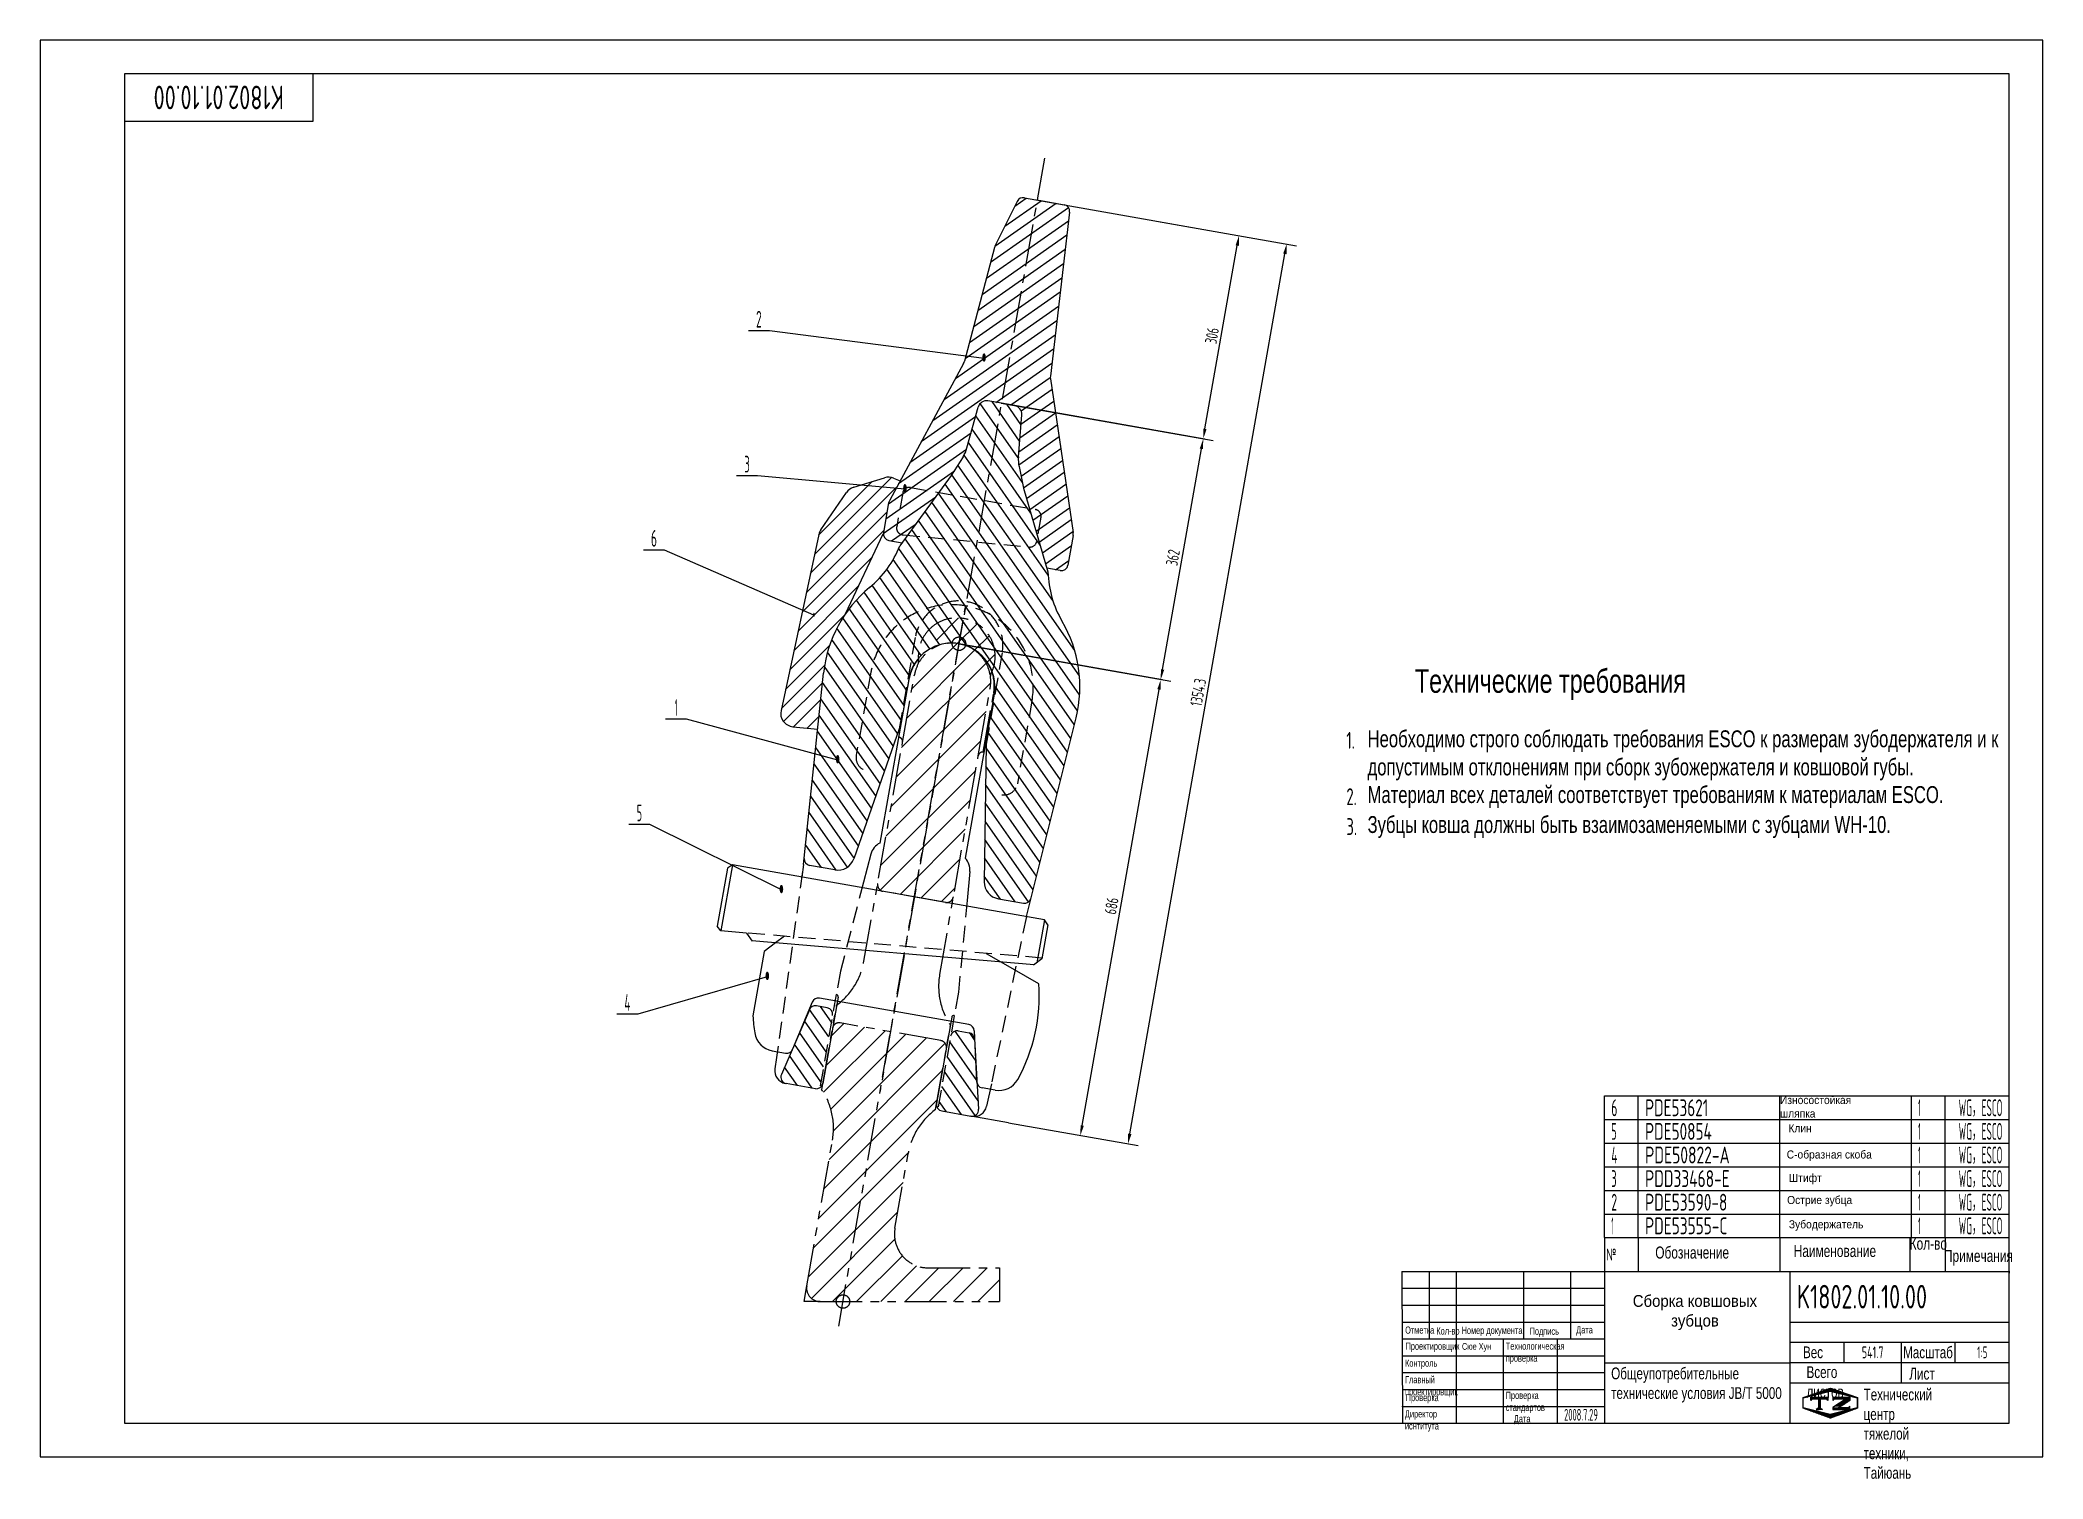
# Model space of a CAD drawing. Header units: millimetres. Extents: x 0 to 2970, y -33 to 2100.
import ezdxf
from ezdxf.enums import TextEntityAlignment as Align

# ---------------------------------------------------------------- set-up
doc = ezdxf.new("R2010")
doc.units = ezdxf.units.MM
doc.header["$LTSCALE"] = 50
for name, pattern in [('F', [0.75, 0.5, -0.25]), ('G', [2, 1.25, -0.25, 0.25, -0.25]), ('K', [2.5, 1.25, -0.25, 0.25, -0.25, 0.25, -0.25])]:
    doc.linetypes.add(name, pattern=pattern)
for name, color, linetype in [('01', 7, 'Continuous'), ('02', 1, 'Continuous'), ('04', 2, 'F'), ('05', 4, 'G'), ('07', 6, 'K'), ('08', 1, 'Continuous'), ('11', 3, 'Continuous'), ('THICK', 7, 'Continuous')]:
    doc.layers.add(name, color=color, linetype=linetype)
doc.styles.get("Standard").update_dxf_attribs({"font": 'isocp', "width": 0.707, "bigfont": 'intecad.shx'})
doc.dimstyles.new('INTE', dxfattribs={"dimscale": 5, "dimtxt": 3.5, "dimasz": 3, "dimexe": 3, "dimexo": 0, "dimgap": 1, "dimtad": 1, "dimdec": 3, "dimzin": 9, "dimdsep": 46, "dimtxsty": 'Standard', "dimcen": 0, "dimclrd": 1, "dimclre": 1, "dimclrt": 3, "dimaunit": 1, "dimadec": 0, "dimazin": 0, "dimtfac": 1, "dimtdec": 3, "dimtmove": 0, "dimatfit": 0, "dimfxl": 1, "dimarcsym": 0})

# ---------------------------------------------------------------- blocks, each defined once
blk = doc.blocks.new('tret')
at = {"layer": '07', "linetype": 'K'}
h = blk.add_hatch(dxfattribs=at)
h.set_pattern_fill('ANSI31', color=6, scale=8, style=0)
h.set_pattern_definition([(45, (-2216.598, -3735.946), (-17.96051, 17.96051), [])])
h.paths.add_polyline_path([(-881.7, 1001.8, 0.414214), (-889.8, 1013.3), (-964.4, 1026.5), (-1033.2, 636.5, -0.36397), (-1025, 626.6), (-802.8, 626.6), (-802.8, 676.6), (-908.7, 676.6, -0.466308), (-957.9, 735.3), (-938.3, 846.2, -0.194829), (-897.7, 911.2)])
h.paths.add_polyline_path([(-964.4, 1026.5), (-1035, 1038.9), (-1035, 636.6, -0.043661), (-1033.2, 636.5)])
h.paths.add_polyline_path([(-1035, 1038.9), (-1039, 1039.6, 0.414214), (-1050.6, 1031.5), (-1066.6, 940.9, -0.194829), (-1050.6, 866), (-1088.7, 650.1, 0.466308), (-1069, 626.6), (-1045, 626.6, -0.414214), (-1035, 636.6)])
h.paths.add_polyline_path([(-1033.2, 636.5), (-1035, 626.6), (-1025, 626.6, 0.36397)])
h.paths.add_polyline_path([(-1035, 636.6, 0.414214), (-1045, 626.6), (-1035, 626.6)], flags=16)
h.paths.add_polyline_path([(-834.4, 1435.6), (-816.8, 1535.6, 0.36365), (-853.4, 1599, -0.388716), (-864.8, 1591.8), (-929.2, 1226.4), (-882.9, 1218.2, 0.414214), (-871.3, 1226.4)])
h.paths.add_polyline_path([(-864.8, 1591.8, -0.36397), (-873, 1601.6, -0.021679), (-873, 1602.5, 0.36365), (-929.1, 1555.4), (-946.7, 1455.4), (-983.6, 1246.2, 0.414214), (-975.5, 1234.6), (-929.2, 1226.4)])
h.paths.add_polyline_path([(-873, 1602.5, -0.002253), (-873, 1602.6, 0.229461), (-923.2, 1579.3, 0.025414), (-922.6, 1573.5, -0.27012)])
h.paths.add_polyline_path([(-853.4, 1599.1, -0.002253), (-853.4, 1599, -0.27012), (-816.7, 1554.9, 0.025414), (-814.1, 1560, 0.229461)])
h.paths.add_polyline_path([(-856.4, 1639), (-861.3, 1611.5, -0.36397), (-853, 1601.6, -0.063424), (-853.4, 1599.1, -0.229461), (-814.1, 1560, 0.485832)])
h.paths.add_polyline_path([(-856.4, 1639, 0.317837), (-916, 1611), (-872.9, 1603.4, -0.414214), (-861.3, 1611.5)])
h.paths.add_polyline_path([(-861.3, 1611.5, 0.414214), (-872.9, 1603.4), (-863, 1601.6)])
h.paths.add_polyline_path([(-861.3, 1611.5), (-863, 1601.6), (-853.2, 1599.9, 0.043661), (-853, 1601.6, 0.36397)])
h.paths.add_polyline_path([(-853.4, 1599, 0.043944), (-863, 1601.6), (-864.8, 1591.8, 0.388716)])
h.paths.add_polyline_path([(-863, 1601.6, 0.043944), (-873, 1602.5, 0.021679), (-873, 1601.6, 0.36397), (-864.8, 1591.8)])
h.paths.add_polyline_path([(-1049.8, 771.2), (-1027.7, 767.3), (-1032.3, 741.5), (-1054.3, 745.3)], flags=9)
h.paths.add_polyline_path([(-869.9, 1572.6), (-837.7, 1574.8), (-835.9, 1548.6), (-868.1, 1546.4)], flags=25)
h.paths.add_polyline_path([(-891.2, 1585), (-864.2, 1565.2), (-879.7, 1544), (-906.7, 1563.9)], flags=25)
at = {"layer": '07', "color": 6, "linetype": 'K'}
for p, q in [((-1041.4, 590.1), (-853, 1658.5)), ((-952, 1463), (-936.6, 1550.1)), ((-946.7, 1455.4), (-929.1, 1555.4)), ((-834.4, 1435.6), (-816.8, 1535.6)), ((-826.9, 1440.9), (-811.5, 1528.1)), ((-1003.9, 1130.9), (-946.7, 1455.4)), ((-891.6, 1111.1), (-834.4, 1435.6)), ((-882.9, 1218.2), (-975.5, 1234.6)), ((-1066.6, 940.9), (-1044.5, 1066)), ((-889.8, 1013.3), (-1039, 1039.6)), ((-897.7, 911.2), (-875.7, 1036.2)), ((-1088.7, 650.1), (-1050.6, 866)), ((-957.9, 735.3), (-938.3, 846.2)), ((-908.7, 676.6), (-802.8, 676.6)), ((-802.8, 676.6), (-802.8, 626.6)), ((-1092.8, 626.6), (-1088.7, 650.1)), ((-1069, 626.6), (-1092.8, 626.6)), ((-1069, 626.6), (-802.8, 626.6))]:
    blk.add_line(p, q, dxfattribs=at)
for centre in [(-863, 1601.6), (-1035, 626.6)]:
    blk.add_circle(centre, 10, dxfattribs=at)
for centre, radius, start, end in [((-866.3, 1582.9), 57, 332.1545, 187.8455), ((-874.1, 1539.1), 63.5, 140.7261, 170), ((-927.8, 1574.4), 5, 332.1545, 7.8455), ((-874.1, 1539.1), 63.5, 19.2739, 140.7261), ((-866.3, 1582.9), 57, 183.6479, 187.8455), ((-872.9, 1545.5), 57, 9.4712, 150.5288), ((-872.9, 1545.5), 57, 152.1545, 170), ((-872.9, 1545.5), 57, 350, 7.8455), ((-811.5, 1554), 5, 152.1545, 187.8455), ((-866.3, 1582.9), 57, 332.1545, 336.3521), ((-874.1, 1539.1), 63.5, 350, 19.2739), ((-953.1, 1456.6), 6.5, 350, 80), ((-828, 1434.5), 6.5, 80, 170), ((-973.7, 1244.4), 10, 170, 260), ((-881.2, 1228.1), 10, 260, 350), ((-1104.4, 1148.6), 102, 305.9009, 350), ((-791.2, 1093.4), 102, 170, 214.0991), ((-1040.8, 1029.8), 10, 80, 170), ((-891.6, 1003.5), 10, 350, 80), ((-1151.1, 883.7), 102, 350, 34.0991), ((-837.9, 828.5), 102, 125.9009, 170), ((-908.7, 726.6), 50, 170, 270), ((-1069, 646.6), 20, 170, 270)]:
    blk.add_arc(centre, radius, start, end, dxfattribs=at)
blk = doc.blocks.new('*D35')
at = {"layer": '02', "color": 1, "linetype": 'Continuous', "lineweight": -2}
for p, q in [((1555.5, 1171.2), (1676.7, 1149.8)), ((1545.3, 491.3), (1659.3, 1137.6)), ((1436.3, 495.3), (1557.5, 473.9))]:
    blk.add_line(p, q, dxfattribs=at)
at = {"layer": '02', "color": 1, "linetype": 'Continuous'}
for points in [[(1656.8, 1138), (1661.8, 1137.2), (1661.9, 1152.4)], [(1542.9, 491.7), (1547.8, 490.9), (1542.7, 476.5)]]:
    blk.add_solid(points, dxfattribs=at)
at = {"layer": 'Defpoints', "color": 0, "linetype": 'Continuous'}
for p in [(1555.5, 1171.2), (1661.9, 1152.4), (1436.3, 495.3)]:
    blk.add_point(p, dxfattribs=at)
at = {"layer": '02', "color": 3, "linetype": 'Continuous', "insert": (1588.8, 816.8), "char_height": 17.5, "attachment_point": 5, "rotation": 80}
blk.add_mtext('686', dxfattribs=at)
blk = doc.blocks.new('*D36')
at = {"layer": '02', "color": 1, "linetype": 'Continuous', "lineweight": -2}
for p, q in [((1425.4, 1561.7), (1739.5, 1506.3)), ((1664.5, 1167.2), (1722.1, 1494.1)), ((1362.6, 1205.2), (1676.7, 1149.8))]:
    blk.add_line(p, q, dxfattribs=at)
at = {"layer": '02', "color": 1, "linetype": 'Continuous'}
for points in [[(1719.7, 1494.5), (1724.6, 1493.7), (1724.8, 1508.9)], [(1662, 1167.6), (1667, 1166.7), (1661.9, 1152.4)]]:
    blk.add_solid(points, dxfattribs=at)
at = {"layer": 'Defpoints', "color": 0, "linetype": 'Continuous'}
for p in [(1425.4, 1561.7), (1724.8, 1508.9), (1362.6, 1205.2)]:
    blk.add_point(p, dxfattribs=at)
at = {"layer": '02', "color": 3, "linetype": 'Continuous', "insert": (1679.8, 1333), "char_height": 17.5, "attachment_point": 5, "rotation": 80}
blk.add_mtext('362', dxfattribs=at)
blk = doc.blocks.new('*D37')
at = {"layer": '08', "color": 1, "lineweight": -2}
for p, q in [((1518.5, 1856), (1792.7, 1807.6)), ((1727.4, 1523.7), (1775.3, 1795.5)), ((1582.5, 1534), (1739.5, 1506.3))]:
    blk.add_line(p, q, dxfattribs=at)
at = {"layer": '08', "color": 1}
for points in [[(1772.8, 1795.9), (1777.7, 1795), (1777.9, 1810.2)], [(1724.9, 1524.1), (1729.8, 1523.2), (1724.8, 1508.9)]]:
    blk.add_solid(points, dxfattribs=at)
at = {"layer": 'Defpoints', "color": 0}
for p in [(1518.5, 1856), (1777.9, 1810.2), (1582.5, 1534)]:
    blk.add_point(p, dxfattribs=at)
at = {"layer": '08', "color": 3, "insert": (1737.8, 1661.9), "char_height": 17.5, "attachment_point": 5, "rotation": 80}
blk.add_mtext('306', dxfattribs=at)
blk = doc.blocks.new('*D38')
at = {"layer": '08', "color": 1, "lineweight": -2}
for p, q in [((1655.6, 1831.8), (1863.2, 1795.2)), ((1615.9, 478.8), (1845.9, 1783)), ((1436.3, 495.3), (1628.1, 461.5))]:
    blk.add_line(p, q, dxfattribs=at)
at = {"layer": '08', "color": 1}
for points in [[(1843.4, 1783.5), (1848.3, 1782.6), (1848.5, 1797.8)], [(1613.4, 479.3), (1618.4, 478.4), (1613.3, 464.1)]]:
    blk.add_solid(points, dxfattribs=at)
at = {"layer": 'Defpoints', "color": 0}
for p in [(1655.6, 1831.8), (1848.5, 1797.8), (1436.3, 495.3)]:
    blk.add_point(p, dxfattribs=at)
at = {"layer": '08', "color": 3, "insert": (1717.3, 1133.3), "char_height": 17.5, "attachment_point": 5, "rotation": 80}
blk.add_mtext('1354.3', dxfattribs=at)
blk = doc.blocks.new('*U45', base_point=(251.96, 168.31))
at = {"layer": '01'}
for p, q in [((251.96, 168.31), (251.96, 182.31)), ((195.96, 168.31), (251.96, 168.31))]:
    blk.add_line(p, q, dxfattribs=at)
blk = doc.blocks.new('*U46')
at = {"layer": '01'}
for points in [[(584, 410), (25, 410)], [(25, 410), (25, 10)], [(584, 10), (584, 410)], [(25, 10), (584, 10)]]:
    blk.add_lwpolyline(points, dxfattribs=at)
at = {"layer": '02'}
for points in [[(594, 420), (0, 420)], [(0, 420), (0, 0)], [(594, 0), (594, 420)], [(0, 0), (594, 0)]]:
    blk.add_lwpolyline(points, dxfattribs=at)
blk = doc.blocks.new('*U48')
at = {"layer": '01'}
for p, q in [((0, -35), (0, 0)), ((600, -35), (600, 0))]:
    blk.add_line(p, q, dxfattribs=at)
at = {"layer": '02'}
for p, q in [((0, 0), (50, 0)), ((50, -35), (50, 0)), ((50, 0), (260, 0)), ((260, -35), (260, 0)), ((260, 0), (455, 0)), ((455, -35), (455, 0)), ((455, 0), (505, 0)), ((505, -35), (505, 0)), ((505, 0), (600, 0))]:
    blk.add_line(p, q, dxfattribs=at)
blk = doc.blocks.new('*U49')
at = {"layer": '01'}
for p, q in [((0, -35), (0, 0)), ((600, -35), (600, 0))]:
    blk.add_line(p, q, dxfattribs=at)
at = {"layer": '02'}
for p, q in [((0, 0), (50, 0)), ((50, -35), (50, 0)), ((50, 0), (260, 0)), ((260, -35), (260, 0)), ((260, 0), (455, 0)), ((455, -35), (455, 0)), ((455, 0), (505, 0)), ((505, -35), (505, 0)), ((505, 0), (600, 0))]:
    blk.add_line(p, q, dxfattribs=at)
blk = doc.blocks.new('*U50')
at = {"layer": '01'}
for p, q in [((0, -35), (0, 0)), ((600, -35), (600, 0))]:
    blk.add_line(p, q, dxfattribs=at)
at = {"layer": '02'}
for p, q in [((0, 0), (50, 0)), ((50, -35), (50, 0)), ((50, 0), (260, 0)), ((260, -35), (260, 0)), ((260, 0), (455, 0)), ((455, -35), (455, 0)), ((455, 0), (505, 0)), ((505, -35), (505, 0)), ((505, 0), (600, 0))]:
    blk.add_line(p, q, dxfattribs=at)
blk = doc.blocks.new('*U51')
at = {"layer": '01'}
for p, q in [((0, -35), (0, 0)), ((600, -35), (600, 0))]:
    blk.add_line(p, q, dxfattribs=at)
at = {"layer": '02'}
for p, q in [((0, 0), (50, 0)), ((50, -35), (50, 0)), ((50, 0), (260, 0)), ((260, -35), (260, 0)), ((260, 0), (455, 0)), ((455, -35), (455, 0)), ((455, 0), (505, 0)), ((505, -35), (505, 0)), ((505, 0), (600, 0))]:
    blk.add_line(p, q, dxfattribs=at)
blk = doc.blocks.new('*U52')
at = {"layer": '01'}
for p, q in [((0, -35), (0, 0)), ((600, -35), (600, 0))]:
    blk.add_line(p, q, dxfattribs=at)
at = {"layer": '02'}
for p, q in [((0, 0), (50, 0)), ((50, -35), (50, 0)), ((50, 0), (260, 0)), ((260, -35), (260, 0)), ((260, 0), (455, 0)), ((455, -35), (455, 0)), ((455, 0), (505, 0)), ((505, -35), (505, 0)), ((505, 0), (600, 0))]:
    blk.add_line(p, q, dxfattribs=at)
blk = doc.blocks.new('*U53')
at = {"layer": '01'}
for p, q in [((0, -35), (0, 0)), ((0, 0), (50, 0)), ((50, 0), (260, 0)), ((260, 0), (455, 0)), ((455, 0), (505, 0)), ((505, 0), (600, 0)), ((600, -35), (600, 0))]:
    blk.add_line(p, q, dxfattribs=at)
at = {"layer": '02'}
for p, q in [((50, -35), (50, 0)), ((260, -35), (260, 0)), ((455, -35), (455, 0)), ((505, -35), (505, 0))]:
    blk.add_line(p, q, dxfattribs=at)
blk = doc.blocks.new('*X63')
at = {"color": 0}
for p, q in [((127.06, 7.8), (132.06, 7.8)), ((127.06, 7.5), (132.06, 7.5)), ((127.06, 7.2), (127.32, 7.2)), ((128.77, 6), (130.57, 6)), ((129.23, 6.3), (131.04, 6.3)), ((129.7, 6.6), (131.51, 6.6)), ((130.16, 6.9), (131.98, 6.9)), ((130.62, 7.2), (132.06, 7.2)), ((127.84, 5.4), (129.64, 5.4)), ((128.3, 5.7), (130.1, 5.7))]:
    blk.add_line(p, q, dxfattribs=at)
blk = doc.blocks.new('*X64')
at = {"color": 0}
for p, q in [((127.06, 4.8), (132.06, 4.8)), ((127.06, 4.5), (132.06, 4.5)), ((131.84, 5.1), (132.06, 5.1))]:
    blk.add_line(p, q, dxfattribs=at)
blk = doc.blocks.new('*X62')
at = {"color": 0}
for p, q in [((122.34, 4.5), (123.72, 4.5)), ((122.82, 4.8), (123.24, 4.8))]:
    blk.add_line(p, q, dxfattribs=at)
blk = doc.blocks.new('*X61')
at = {"color": 0}
for p, q in [((120.53, 7.8), (125.53, 7.8)), ((120.53, 7.5), (125.53, 7.5)), ((120.53, 7.2), (120.79, 7.2)), ((125.27, 7.2), (125.53, 7.2))]:
    blk.add_line(p, q, dxfattribs=at)
blk = doc.blocks.new('*X60')
at = {"color": 0}
for p, q in [((118.22, 7.8), (118.32, 7.8)), ((118.22, 7.5), (118.27, 7.5)), ((118.22, 7.2), (118.27, 7.2)), ((118.22, 6.9), (118.27, 6.9)), ((118.22, 6.6), (118.27, 6.6)), ((118.22, 6.3), (118.27, 6.3)), ((118.22, 6), (118.27, 6)), ((118.94, 8.1), (119.52, 8.1)), ((119.8, 8.4), (120.72, 8.4)), ((120.66, 8.7), (121.92, 8.7)), ((121.52, 9), (123.12, 9)), ((122.38, 9.3), (124.32, 9.3)), ((123.24, 9.6), (125.52, 9.6)), ((124.1, 9.9), (128.52, 9.9)), ((124.97, 10.2), (127.67, 10.2)), ((125.83, 10.5), (126.82, 10.5)), ((127.02, 9.6), (129.37, 9.6)), ((128.22, 9.3), (130.22, 9.3)), ((129.42, 9), (131.07, 9)), ((130.62, 8.7), (131.92, 8.7)), ((131.82, 8.4), (132.77, 8.4)), ((133.02, 8.1), (133.62, 8.1)), ((134.22, 7.8), (134.32, 7.8)), ((134.27, 7.5), (134.32, 7.5)), ((134.27, 7.2), (134.32, 7.2)), ((134.27, 6.9), (134.32, 6.9)), ((134.27, 6.6), (134.32, 6.6)), ((134.27, 6.3), (134.32, 6.3)), ((134.27, 6), (134.32, 6)), ((118.22, 5.7), (118.27, 5.7)), ((118.22, 5.4), (118.27, 5.4)), ((118.22, 5.1), (118.27, 5.1)), ((118.22, 4.8), (118.27, 4.8)), ((118.79, 4.5), (119.42, 4.5)), ((119.61, 4.2), (120.62, 4.2)), ((120.43, 3.9), (121.82, 3.9)), ((121.26, 3.6), (123.02, 3.6)), ((122.08, 3.3), (124.22, 3.3)), ((122.91, 3), (125.42, 3)), ((123.73, 2.7), (128.89, 2.7)), ((124.55, 2.4), (128.07, 2.4)), ((125.38, 2.1), (127.26, 2.1)), ((126.2, 1.8), (126.45, 1.8)), ((127.12, 3), (129.7, 3)), ((128.32, 3.3), (130.51, 3.3)), ((129.52, 3.6), (131.32, 3.6)), ((130.72, 3.9), (132.14, 3.9)), ((131.92, 4.2), (132.95, 4.2)), ((133.12, 4.5), (133.76, 4.5)), ((134.27, 5.7), (134.32, 5.7)), ((134.27, 5.4), (134.32, 5.4)), ((134.27, 5.1), (134.32, 5.1)), ((134.27, 4.8), (134.32, 4.8))]:
    blk.add_line(p, q, dxfattribs=at)

msp = doc.modelspace()

# ---------------------------------------------------------------- hatches: boundary and pattern name
at = {"layer": '02', "linetype": 'Continuous'}
h = msp.add_hatch(dxfattribs=at)
h.set_pattern_fill('LINE', color=1, scale=5, angle=325, style=0)
h.set_pattern_definition([(215, (2078.974, 5882.805), (-9.105526, 13.00404), [])])
h.paths.add_polyline_path([(1425.4452, 1561.6625), (1405.6582, 1565.1514, 0.389380182), (1391.1799, 1555.91), (1374.5188, 1495.5918, -0.072525559), (1368.7104, 1482.3833), (1351.2857, 1454.5346), (1345.0134, 1445.979), (1281.0626, 1457.2553), (1369.3471, 1620.7837, 0.089110158), (1370.839, 1623.9898), (1415.3375, 1792.7619, -0.050457431), (1416.0441, 1794.6469), (1448.8514, 1860.9557, -0.333020875), (1459.5509, 1866.3693), (1478.5815, 1863.0136)])
h.paths.add_polyline_path([(1478.5815, 1863.0136), (1518.5251, 1855.9705, -0.397449356), (1526.7203, 1844.9555), (1498.1368, 1601.6818, 0.095586567), (1498.4155, 1597.9032), (1505.8236, 1547.4896), (1425.4452, 1561.6625)])
h.paths.add_polyline_path([(1531.8614, 1370.2947, -0.110132562), (1532.0565, 1365.9465), (1524.279, 1321.8379, -0.414213562), (1512.6944, 1313.7263), (1493.0038, 1317.1983), (1458.4924, 1435.6312), (1451.6434, 1467.76, -0.072525559), (1450.7028, 1482.1585), (1455.6766, 1544.5375, 0.389380182), (1445.2322, 1558.1735), (1505.8236, 1547.4896)])
h.paths.add_polyline_path([(1300.9342, 1385.854), (1268.0629, 1387.4224, -0.451876879), (1258.6914, 1399.1475), (1263.0564, 1423.9026), (1281.0626, 1457.2553), (1345.0134, 1445.979)])
h.paths.add_polyline_path([(1258.6586, 1358.5197, -0.414213562), (1250.547, 1370.1042), (1258.3245, 1414.2129, -0.110132562), (1259.995, 1418.232), (1263.0564, 1423.9026), (1258.6914, 1399.1475, 0.451876879), (1268.0629, 1387.4224), (1300.9342, 1385.854), (1278.3492, 1355.0477)])
h = msp.add_hatch(dxfattribs=at)
h.set_pattern_fill('LINE', color=1, scale=5, angle=415, style=0)
h.set_pattern_definition([(125, (1117.746, 6052.295), (13.00404, 9.105526), [])])
h.paths.add_polyline_path([(1206.7821, 886.7074, -0.367809854), (1178.3878, 870.0565), (1141.21, 876.6119, -0.393760945), (1133.247, 887.1735), (1161.9523, 1161.6535, -0.196627436), (1230.1598, 1288.7623, 0.126921481), (1274.9161, 1350.365), (1351.2857, 1454.5346), (1368.7104, 1482.3833, 0.072525559), (1374.5188, 1495.5918), (1391.2438, 1556.1412, -0.38395296), (1405.6582, 1565.1514), (1425.4452, 1561.6625), (1445.2322, 1558.1735, -0.38395296), (1455.6956, 1544.7766), (1450.7028, 1482.1585, 0.072525559), (1451.6434, 1467.76), (1458.4924, 1435.6312), (1494.6282, 1311.6238, 0.126921481), (1515.616, 1238.4286, -0.196627436), (1536.2364, 1095.6571), (1469.3329, 827.9125, -0.393760945), (1458.2379, 820.7114), (1421.0601, 827.2668, -0.367809854), (1400.0731, 852.625), (1402.9322, 1063.696), (1414.7421, 1130.6733, 1), (1288.0958, 1153.0045), (1276.2859, 1086.0272)])
h = msp.add_hatch(dxfattribs=at)
h.set_pattern_fill('LINE', color=1, scale=5, angle=45, style=0)
h.set_pattern_definition([(45, (585.606, -10.769), (-11.22532, 11.22532), [])])
h.paths.add_polyline_path([(1258.3245, 1414.2129, -0.110132562), (1259.995, 1418.232), (1269.4276, 1435.704), (1216.8319, 1440.4128), (1206.4734, 1437.2158, 0.168263662), (1195.9173, 1429.4744), (1157.7191, 1374.1912, 0.098650787), (1154.6182, 1367.0167), (1098.7165, 1106.4034, 0.445940923), (1116.1914, 1082.3172), (1153.2499, 1078.4416), (1161.9523, 1161.6535, -0.124863629), (1194.3093, 1249.5738), (1250.3951, 1368.3678, -0.043660943), (1250.547, 1370.1042)])
h.paths.add_polyline_path([(1265.6092, 1450.7615, 0.172632303), (1252.2104, 1451.3318), (1216.8319, 1440.4128), (1269.4276, 1435.704), (1275.4151, 1446.7944)])
h.paths.add_polyline_path([(1145.3293, 1244.7174), (1150.0702, 1244.7174), (1150.0702, 1250.8713), (1145.3293, 1250.8713)], flags=24)
h = msp.add_hatch(dxfattribs=at)
h.set_pattern_fill('LINE', color=1, scale=5, angle=415, style=0)
h.set_pattern_definition([(125, (5124.972, -2840.007), (13.00404, 9.105526), [])])
h.paths.add_polyline_path([(1175.2048, 654.4334, 0.414213562), (1167.3366, 665.6704), (1151.3499, 668.4893, 0.347477812), (1140.7603, 662.782), (1099.3228, 566.8197, 0.484254496), (1106.5437, 553.4217), (1149.6561, 545.8198, 0.178589721), (1156.264, 547.0149)])
h.paths.add_polyline_path([(1331.3628, 516.1402, 0.178589721), (1337.1635, 512.7572), (1380.276, 505.1553, 0.484254496), (1391.6437, 515.2756), (1385.5263, 619.6232, 0.347477812), (1377.5273, 628.6081), (1361.5406, 631.427, 0.414213562), (1350.3036, 623.5588)])

# ---------------------------------------------------------------- linework, layer by layer
for p, q in [((1019.3547, 872.4705), (1004.2032, 786.5419)), ((1026.7689, 877.6619), (1009.4692, 779.7007)), ((1026.7689, 877.6619), (1019.3547, 872.4705)), ((1489.4315, 796.082), (1026.7689, 877.6619)), ((1009.4692, 779.7007), (1004.2032, 786.5419)), ((1047.6155, 776.4801), (1009.4692, 779.7007)), ((1047.6155, 776.4801), (1055.9803, 764.534)), ((1489.4315, 796.082), (1478.2129, 732.4578)), ((1494.623, 788.6679), (1485.7322, 738.2457)), ((1494.623, 788.6679), (1489.4315, 796.082)), ((1485.7322, 738.2457), (1473.3516, 728.7158))]:
    msp.add_line(p, q)
at = {"layer": '01', "color": 7, "linetype": 'Continuous'}
for p, q in [((1448.8514, 1860.9557), (1416.0441, 1794.6469)), ((1459.5509, 1866.3693), (1518.5251, 1855.9705)), ((1478.5815, 1863.0136), (1521.7526, 1855.4014)), ((1526.7203, 1844.9555), (1498.1368, 1601.6818)), ((1415.3375, 1792.7619), (1370.839, 1623.9898)), ((1369.3471, 1620.7837), (1259.995, 1418.232)), ((1498.4155, 1597.9032), (1531.8614, 1370.2947)), ((1425.4452, 1561.6625), (1405.6582, 1565.1514)), ((1425.4452, 1561.6625), (1445.2322, 1558.1735)), ((1258.3245, 1414.2129), (1250.547, 1370.1042)), ((1258.6586, 1358.5197), (1278.3492, 1355.0477)), ((1532.0565, 1365.9465), (1524.279, 1321.8379)), ((1512.6944, 1313.7263), (1493.0038, 1317.1983)), ((1288.0958, 1153.0045), (1245.2221, 909.8555)), ((1414.7421, 1130.6733), (1371.8684, 887.5243)), ((1273.821, 1078.9584), (1206.7821, 886.7074)), ((1402.8308, 1056.2105), (1400.0731, 852.625)), ((1231.955, 893.5143), (1221.0817, 851.7499)), ((1178.3878, 870.0565), (1141.21, 876.6119)), ((1378.7463, 867.631), (1374.6797, 824.6664)), ((1421.0601, 827.2668), (1458.2379, 820.7114)), ((1473.9267, 729.1585), (1055.664, 764.9857)), ((1073.9895, 749.2651), (1057.1305, 653.653)), ((1090.6074, 761.9925), (1073.9895, 749.2651)), ((1480.919, 701.3361), (1425.2781, 733.3256)), ((1140.7603, 662.782), (1099.3228, 566.8197)), ((1145.1058, 674.1007), (1115.9759, 604.3457)), ((1167.3366, 665.6704), (1151.3499, 668.4893)), ((1377.3089, 640.8471), (1155.7411, 679.9155)), ((1183.3979, 681.3191), (1160.8931, 553.6881)), ((1351.8001, 651.6253), (1329.2953, 523.9942)), ((1361.5406, 631.427), (1377.5273, 628.6081)), ((1385.314, 631.7455), (1388.8296, 556.2343)), ((1085.7305, 601.9888), (1105.3407, 598.531)), ((1385.5263, 619.6232), (1391.6437, 515.2756)), ((1149.6561, 545.8198), (1106.5437, 553.4217)), ((1416.4448, 543.6749), (1396.8347, 547.1327)), ((1337.1635, 512.7572), (1380.276, 505.1553))]:
    msp.add_line(p, q, dxfattribs=at)
at = {"layer": '01'}
for p, q in [((1374.5188, 1495.5918), (1391.1799, 1555.91)), ((1450.7028, 1482.1585), (1455.6766, 1544.5375)), ((1368.7104, 1482.3833), (1351.2857, 1454.5346)), ((1451.6434, 1467.76), (1458.4924, 1435.6312)), ((1157.7191, 1374.1912), (1195.9173, 1429.4744)), ((1206.4734, 1437.2158), (1252.2104, 1451.3318)), ((1265.6092, 1450.7615), (1275.4151, 1446.7944)), ((1351.2857, 1454.5346), (1274.9161, 1350.365)), ((1458.4924, 1435.6312), (1494.6282, 1311.6238)), ((1154.6182, 1367.0167), (1098.7165, 1106.4034)), ((1194.3093, 1249.5738), (1250.3951, 1368.3678)), ((1132.3066, 878.1818), (1161.9523, 1161.6535)), ((1116.1914, 1082.3172), (1153.2499, 1078.4416)), ((1462.563, 800.8196), (1536.2364, 1095.6571)), ((1132.3066, 878.1818), (1129.6789, 859.5161)), ((1094.386, 608.8131), (1089.6299, 575.0283)), ((1410.6454, 553.0481), (1403.5596, 519.674)), ((2320, 325), (2920, 325)), ((2320, 325), (2320, 274.9549)), ((2370, 325), (2370, 274.9549)), ((2580, 325), (2580, 274.9549)), ((2772.3784, 325), (2772.3784, 274.9549)), ((2825, 325), (2825, 274.9549))]:
    msp.add_line(p, q, dxfattribs=at)
at = {"layer": '01', "color": 7, "linetype": 'Continuous'}
for centre, radius, start, end in [((1457.8144, 1856.5212), 10, 80, 153.6753402), ((1516.7886, 1846.1224), 10, 353.2987398, 80), ((1425.007, 1790.2124), 10, 153.6753402, 165.2295328), ((1361.1695, 1626.5393), 10, 324.8607888, 345.2295328), ((1508.0685, 1600.5149), 10, 173.2987398, 195.1392112), ((1268.1726, 1412.4764), 10, 144.8607888, 170), ((1260.3951, 1368.3678), 10, 170, 260), ((1522.2085, 1367.683), 10, 350, 15.1392112), ((1514.4309, 1323.5744), 10, 260, 350), ((1351.419, 1141.8389), 190.5, 129.5336244, 174.0296681), ((1351.419, 1141.8389), 190.5, 345.9703319, 30.4663756), ((1351.419, 1141.8389), 64.3, 350, 170), ((1256.5356, 887.1147), 25.4, 116.4496237, 165.4070348), ((1142.8943, 886.1646), 9.7, 174.0296681, 260), ((1182.7984, 895.0706), 25.4, 260, 340.7760777), ((1353.4593, 870.0245), 25.4, 354.5929652, 43.5503763), ((1425.4707, 852.2809), 25.4, 179.2239223, 260), ((1459.9223, 830.264), 9.7, 260, 345.9703319), ((1180.0496, 681.9095), 3.4, 350, 80), ((1227.6052, 682.6784), 254, 331.0112474, 4.2124859), ((1310.7237, 668.0223), 254, 183.2430724, 188.9887526), ((1149.6656, 658.9367), 9.7, 80, 156.6448201), ((1154.0567, 670.3628), 9.7, 80, 157.3344474), ((1165.6522, 656.1178), 9.7, 350, 80), ((1355.1484, 651.0349), 3.4, 80, 170), ((1091.2525, 633.3057), 31.8, 188.9887526, 260), ((1359.8563, 621.8744), 9.7, 80, 170), ((1375.6245, 631.2944), 9.7, 2.6655526, 80), ((1375.8429, 619.0555), 9.7, 3.3551799, 80), ((1107.0251, 608.0836), 9.7, 260, 337.3344474), ((1108.4444, 572.3796), 19, 171.9867997, 260), ((1108.228, 562.9743), 9.7, 156.6448201, 260), ((1151.3405, 555.3724), 9.7, 260, 350), ((1398.5191, 556.6854), 9.7, 182.6655526, 260), ((1421.9668, 574.9918), 31.8, 260, 331.0112474), ((1338.8479, 522.3098), 9.7, 170, 260), ((1381.9604, 514.7079), 9.7, 260, 3.3551799)]:
    msp.add_arc(centre, radius, start, end, dxfattribs=at)
at = {"layer": '01'}
for centre, radius, start, end in [((1403.4529, 1552.6444), 12.7, 80, 165.0998105), ((1443.0268, 1545.6664), 12.7, 354.9001895, 80), ((1326.3236, 1508.9043), 50, 327.9662041, 344.5587864), ((1500.5447, 1478.1844), 50, 175.4412136, 192.0337959), ((1212.3715, 1418.1053), 20, 107.1519903, 145.3572991), ((1258.1086, 1432.2213), 20, 67.9737308, 107.1519903), ((1174.1734, 1362.8221), 20, 145.3572991, 167.8934757), ((1133.1525, 1406.3009), 152.4, 309.5336244, 338.4671829), ((1646.9737, 1315.7004), 152.4, 181.5328171, 210.4663756), ((1118.2717, 1102.2088), 20, 167.8934757, 264.0296681), ((1384.9739, 523.62), 19, 260, 348.0132003)]:
    msp.add_arc(centre, radius, start, end, dxfattribs=at)
for p in [(2920, 275), (2920, 275), (2920, 274.4375), (2920, 274.096), (2920, 273.9312), (2920, 273.8417), (2920, 273.5233), (2920, 273.0079), (2920, 272.9167)]:
    msp.add_point(p, dxfattribs=at)
at = {"layer": '02'}
for p, q in [((1081.4373, 1668.8897), (1050.4373, 1668.8897)), ((1399.8494, 1628.2164), (1081.4373, 1668.8897)), ((1063.963, 1454.0988), (1032.963, 1454.0988)), ((1282.5036, 1434.5333), (1063.963, 1454.0988)), ((925.8971, 1344.1279), (894.8971, 1344.1279)), ((1147.5446, 1247.5593), (925.8971, 1344.1279)), ((958.6263, 1093.4693), (927.6263, 1093.4693)), ((1182.7655, 1032.893), (958.6263, 1093.4693)), ((904.2116, 937.2445), (873.2116, 937.2445)), ((1099.2924, 840.4234), (904.2116, 937.2445)), ((1078.3863, 711.7548), (886.3983, 656.3713)), ((886.3983, 656.3713), (855.3983, 656.3713)), ((1436.2967, 495.2773), (1380.276, 505.1553))]:
    msp.add_line(p, q, dxfattribs=at)
at = {"layer": '02', "color": 1, "linetype": 'Continuous'}
for p, q in [((1727.2823, 1508.4404), (1425.4452, 1561.6625)), ((1664.4217, 1151.94), (1362.5846, 1205.1621))]:
    msp.add_line(p, q, dxfattribs=at)
at = {"layer": '04', "color": 2, "linetype": 'F'}
for p, q in [((1279.1325, 1428.8044), (1270.2574, 1378.4712)), ((1290.717, 1436.916), (1476.0332, 1404.2398)), ((1279.6289, 1366.7461), (1467.5141, 1348.6401)), ((1484.1448, 1392.6552), (1477.8388, 1356.8922)), ((1297.7324, 1214.5664), (1273.821, 1078.9584)), ((1426.7422, 1191.8185), (1402.8308, 1056.2105)), ((1231.9302, 1162.908), (1210.2423, 1039.9093)), ((1470.9077, 1120.7698), (1449.2197, 997.7712)), ((1130.826, 867.6644), (1094.386, 608.8131)), ((1221.0817, 851.7499), (1186.735, 719.8246)), ((1374.6797, 824.6664), (1361.8339, 688.95)), ((1485.9485, 739.4726), (1047.6155, 776.4801)), ((1462.563, 800.8196), (1410.6454, 553.0481)), ((1103.8082, 772.1028), (1090.6074, 761.9925)), ((1425.2781, 733.3256), (1402.3031, 746.5346)), ((1186.735, 719.8246), (1180.64, 685.2579)), ((1180.64, 685.2579), (1156.264, 547.0149)), ((1361.8339, 688.95), (1355.7388, 654.3832)), ((1355.7388, 654.3832), (1331.3628, 516.1402))]:
    msp.add_line(p, q, dxfattribs=at)
for centre, radius, start, end in [((1288.9806, 1427.0679), 10, 80, 170), ((1474.2967, 1394.3917), 10, 350, 80), ((1280.1054, 1376.7347), 10, 170, 267.2684421), ((1467.9907, 1358.6287), 10, 267.2684421, 350), ((1351.419, 1141.8389), 121.332, 350, 170), ((1362.2373, 1203.1924), 65.5, 351.7497614, 168.2502386), ((1229.9384, 1036.4364), 20, 170, 260), ((1429.5236, 1001.2441), 20, 260, 350)]:
    msp.add_arc(centre, radius, start, end, dxfattribs=at)
at = {"layer": '05', "color": 4, "linetype": 'G'}
msp.add_line((1489.5114, 1924.9999), (1245.6738, 542.128), dxfattribs=at)
at = {"layer": 'THICK'}
for p, q in [((2019.4982, 274.9549), (2020.1806, 50)), ((2019.4982, 274.9549), (2920, 274.9549)), ((2060.1596, 274.8464), (2060.1596, 274.9549)), ((2060.1725, 174.9749), (2060.1725, 274.9549)), ((2100.1645, 50), (2100.1645, 274.9549)), ((2200.1445, 174.9749), (2200.1445, 274.9549)), ((2270.1304, 174.9749), (2270.1304, 274.9549)), ((2320.1204, 50), (2320.1204, 274.9549)), ((2595.0652, 50), (2595.0652, 274.9549)), ((2920, 50), (2920, 274.9549)), ((2020.1806, 199.9699), (2320.1204, 199.9699)), ((2595.0652, 199.9699), (2920, 199.9699)), ((2020.1806, 174.9749), (2320.1204, 174.9749)), ((2170.1505, 50), (2170.1505, 174.9749)), ((2250.1344, 50), (2250.1344, 174.9749)), ((2595.0652, 169.9759), (2920, 169.9759)), ((2675.0492, 139.9819), (2675.0492, 169.9759)), ((2760.0321, 109.988), (2760.0321, 169.9759)), ((2840.0161, 139.9819), (2840.0161, 169.9759)), ((2320.1204, 139.5486), (2595.0652, 139.5486)), ((2595.0652, 139.9819), (2920, 139.9819)), ((2595.0652, 109.988), (2920, 109.988)), ((2020.1806, 50), (2920, 50))]:
    msp.add_line(p, q, dxfattribs=at)
at = {"layer": 'THICK', "color": 3}
for p, q in [((2020.1806, 249.9599), (2320.1204, 249.9599)), ((2020.1806, 224.9649), (2320.1204, 224.9649)), ((2020.1806, 149.9799), (2320.1204, 149.9799)), ((2020.1806, 124.985), (2320.1204, 124.985)), ((2020.1806, 99.99), (2320.1204, 99.99)), ((2614.3217, 88.0228), (2654.8388, 102.1349)), ((2614.5848, 87.705), (2654.5768, 97.703)), ((2654.5768, 97.703), (2694.5688, 87.705)), ((2654.8388, 102.1349), (2694.8297, 88.0228)), ((2020.1806, 74.995), (2320.1204, 74.995)), ((2614.3217, 72.3071), (2614.3217, 88.0228)), ((2654.8388, 57.5536), (2614.3217, 72.3071)), ((2614.5848, 72.708), (2614.5848, 87.705)), ((2654.5768, 62.71), (2614.5848, 72.708)), ((2625.8775, 83.4899), (2625.8775, 88.4889)), ((2625.8775, 88.4889), (2650.8725, 88.4889)), ((2628.377, 85.9894), (2625.8775, 83.4899)), ((2648.373, 85.9894), (2628.377, 85.9894)), ((2638.3746, 73.4447), (2633.532, 70.3977)), ((2633.532, 70.3977), (2638.3746, 70.3977)), ((2637.2811, 86.0132), (2637.2811, 72.3021)), ((2638.3746, 86.0132), (2638.3746, 72.3021)), ((2638.3746, 73.4447), (2643.2173, 70.3977)), ((2643.2173, 70.3977), (2638.3746, 70.3977)), ((2639.6243, 86.0132), (2639.6243, 72.3021)), ((2650.8725, 83.4899), (2648.373, 85.9894)), ((2650.8725, 88.4889), (2650.8725, 83.4899)), ((2694.5688, 72.708), (2654.5768, 62.71)), ((2694.8297, 72.3071), (2654.8388, 57.5536)), ((2658.5263, 88.4889), (2658.5263, 83.4899)), ((2658.5263, 88.4889), (2683.5213, 88.4889)), ((2658.5263, 83.4899), (2661.0258, 85.9894)), ((2678.2093, 85.9894), (2658.5263, 73.2542)), ((2658.5263, 73.2542), (2658.5263, 70.3977)), ((2658.5263, 70.3977), (2683.5206, 70.3977)), ((2661.0258, 85.9894), (2678.2093, 85.9894)), ((2670.7153, 75.3422), (2666.895, 72.8972)), ((2681.0211, 72.8972), (2666.895, 72.8972)), ((2683.5206, 83.5376), (2670.7153, 75.3422)), ((2683.5206, 75.3967), (2681.0211, 72.8972)), ((2683.5206, 70.3977), (2683.5206, 75.3967)), ((2683.5213, 88.4889), (2683.5213, 83.4899)), ((2694.5688, 87.705), (2694.5688, 72.708)), ((2694.8297, 88.0228), (2694.8297, 72.3071))]:
    msp.add_line(p, q, dxfattribs=at)
for p in [(2020.1806, 74.995), (2020.1806, 50)]:
    msp.add_point(p, dxfattribs=at)

# ---------------------------------------------------------------- block references
at = {"layer": '01', "rotation": 359.9999999999999}
msp.add_blockref('tret', (2225.6454, -396.3002), dxfattribs=at)
at = {"layer": '01'}
for name, p in [('*U53', (2320, 535)), ('*U52', (2320, 500)), ('*U51', (2320, 465)), ('*U50', (2320, 430)), ('*U49', (2320, 395)), ('*U48', (2320, 360))]:
    msp.add_blockref(name, p, dxfattribs=at)
at = {"layer": '02', "xscale": 5, "yscale": 5, "zscale": 5}
msp.add_blockref('*U45', (405, 1980), dxfattribs=at)
at = {"layer": '04', "xscale": 5, "yscale": 5, "zscale": 5}
msp.add_blockref('*U46', (0, 0), dxfattribs=at)
at = {"layer": 'THICK', "color": 3, "xscale": 4.998996844498151, "yscale": 4.998996844495878, "zscale": 4.998996844495711}
for name in ['*X60', '*X61', '*X62', '*X63', '*X64']:
    msp.add_blockref(name, (2023.3422, 48.7786), dxfattribs=at)

# ---------------------------------------------------------------- texts
at = {"insert": (2108.4958, 168.7908), "char_height": 9.975, "attachment_point": 1}
msp.add_mtext('{\\fArial|b0|i0|c204|p34;Сюе Хун}', dxfattribs=at)
at = {"layer": '01', "attachment_point": 1}
for s, insert, char_height, width in [('{\\fArial|b0|i0|c204|p34;\\W0.907;\\C3;Износостойкая шляпка}', (2580, 535), 12, 17.87705), ('{\\Fisocp,intecad|c204;№}', (2322.4008, 308.7894), 17.8164, 1.53207), ('{\\fArial|b0|i0|c204|p34;Обозначение}', (2395.1738, 311.8509), 17.8164, 0.766035), ('{\\fArial|b0|i0|c204|p34;Наименование}', (2600.4706, 314.147), 17.8164, 0.766035), ('{\\fArial|b0|i0|c204|p34;Всего  листов}', (2619.4327, 134.4485), 17.5, 0.469251), ('{\\fArial|b0|i0|c204|p34;Технический центр\\Pтяжелой техники, Тайюань}', (2704.115, 101.1527), 17.409907, 0.818146)]:
    msp.add_mtext(s, dxfattribs=dict(at, insert=insert, char_height=char_height, width=width))
for s, insert, char_height in [('{\\fArial|b0|i0|c204|p34;\\W0.907;\\C3;Клин}', (2592.5919, 493.0654), 12), ('{\\fArial|b0|i0|c204|p34;\\W0.907;\\C3;С-образная скоба}', (2590.0323, 454.2868), 12), ('{\\fArial|b0|i0|c204|p34;\\W0.907;\\C3;Штифт}', (2593.2484, 419.5854), 12), ('{\\fArial|b0|i0|c204|p34;\\W0.907;\\C3;Острие зубца}', (2590.6755, 386.8119), 12), ('{\\fArial|b0|i0|c204|p34;\\W0.907;\\C3;Зубодержатель}', (2593.2484, 350.8253), 12), ('{\\fArial|b0|i0|c204|p34;Кол-во}', (2772.3784, 325), 17.8164), ('{\\fArial|b0|i0|c204|p34;Примечания}', (2823.2824, 306.8798), 17.8164), ('\\pi-91.521;{\\fArial|b0|i0|c204|p34;\\W0.907;\\C3;Сборка ковшовых\\P\\pi-34.679;зубцов}', (2453.2694, 239.9535), 17.5), ('{\\fArial|b0|i0|c204|p34;Отметка}', (2024.2628, 193.3099), 10.659127), ('{\\fArial|b0|i0|c204|p34;Кол-во}', (2070.4881, 192.0837), 10.659127), ('{\\fArial|b0|i0|c204|p34;Номер документа}', (2107.9312, 192.9039), 10.659127), ('{\\fArial|b0|i0|c204|p34;Подпись}', (2208.7548, 191.675), 10.659127), ('{\\fArial|b0|i0|c204|p34;Дата}', (2277.8882, 193.7186), 10.659127), ('{\\fArial|b0|i0|c204|p34;Проектировщик}', (2024.7318, 169.5005), 10.659127), ('{\\fArial|b0|i0|c204|p34;Технологическая\\Pпроверка}', (2173.4252, 169.5807), 10.659127), ('{\\fArial|b0|i0|c204|p34;Вес}', (2614.2667, 163.7687), 17.409907), ('{\\fArial|b0|i0|c204|p34;Главный\\Pпроектировщик}', (2024.0252, 119.8595), 10.659127), ('{\\fArial|b0|i0|c204|p34;Контроль}', (2024.1196, 144.3933), 10.659127), ('{\\fArial|b0|i0|c204|p34;Общеупотребительные\\Pтехнические условия \\fArial|b0|i0|c0|p34;JB/T 5000}', (2329.7383, 132.5746), 17.5), ('{\\fArial|b0|i0|c204|p34;Лист }', (2771.9403, 132.1043), 17.5), ('{\\fArial|b0|i0|c204|p34;Проверка}', (2025.0669, 93.3499), 10.659127), ('{\\fArial|b0|i0|c204|p34;Проверка\\Pстандартов}', (2173.3231, 96.5168), 10.659127), ('{\\fArial|b0|i0|c204|p34;Директор\\Pиснтитута}', (2023.8613, 69.1318), 10.659127), ('{\\fArial|b0|i0|c204|p34;Дата}', (2185.4336, 62.0073), 10.659127)]:
    msp.add_mtext(s, dxfattribs=dict(at, insert=insert, char_height=char_height))
at = {"layer": '02', "width": 0.954386}
for height, p, p2 in [(10, (1396.8494, 1623.2164), (1402.8494, 1623.2164)), (10, (1279.5036, 1429.5333), (1285.5036, 1429.5333)), (5, (1146.0446, 1245.0593), (1149.0446, 1245.0593)), (10, (1179.7655, 1027.893), (1185.7655, 1027.893)), (10, (1096.2924, 835.4234), (1102.2924, 835.4234)), (10, (1075.3863, 706.7548), (1081.3863, 706.7548))]:
    msp.add_text('●', height=height, dxfattribs=at).set_placement(p, p2, align=Align.FIT)
at = {"layer": '05', "insert": (2762.7808, 163.6863), "char_height": 17.416874, "attachment_point": 1}
msp.add_mtext('{\\fArial|b0|i0|c204|p34;\\C0;Масштаб}', dxfattribs=at)
at = {"layer": '11', "width": 0.69367}
msp.add_text('K1802.01.10.00', height=35, rotation=180, dxfattribs=at).set_placement((361.5771, 2032.5), (168.4229, 2032.5), align=Align.FIT)
at = {"layer": '11'}
for s, height, width, p, p2 in [('2', 24.7487, 0.562593, (1061.6902, 1673.8897), (1070.1844, 1673.8897)), ('3', 24.7487, 0.527686, (1044.6012, 1459.0988), (1052.3249, 1459.0988)), ('6', 24.7487, 0.600695, (905.9401, 1349.1279), (914.8541, 1349.1279)), ('1', 24.7487, 0.404, (941.3766, 1098.4693), (944.8761, 1098.4693)), ('5', 24.7487, 0.527686, (884.8498, 942.2445), (892.5735, 942.2445)), ('4', 24.7487, 0.543846, (866.524, 661.3713), (875.2727, 661.3713)), ('6', 25, 0.600695, (2330, 505), (2339.0045, 505)), ('PDE53621', 25, 0.687541, (2380, 505), (2473.6775, 505)), ('1', 25, 0.404, (2785, 505), (2788.535, 505)), ('WG，ESCO', 25, 0.445551, (2845, 505), (2910, 505)), ('5', 25, 0.527686, (2330, 470), (2337.8021, 470)), ('PDE50854', 25, 0.688557, (2380, 470), (2478.98, 470)), ('1', 25, 0.404, (2785, 470), (2788.535, 470)), ('WG，ESCO', 25, 0.445551, (2845, 470), (2910, 470)), ('4', 25, 0.543846, (2330, 435), (2338.8375, 435)), ('PDE50822-A', 25, 0.692372, (2380, 435), (2505.4925, 435)), ('1', 25, 0.404, (2785, 435), (2788.535, 435)), ('WG，ESCO', 25, 0.445551, (2845, 435), (2910, 435)), ('3', 25, 0.527686, (2330, 400), (2337.8021, 400)), ('PDD33468-E', 25, 0.692372, (2380, 400), (2505.4925, 400)), ('1', 25, 0.404, (2785, 400), (2788.535, 400)), ('WG，ESCO', 25, 0.445551, (2845, 400), (2910, 400)), ('2', 25, 0.562593, (2330, 365), (2338.5804, 365)), ('PDE53590-8', 25, 0.691965, (2380, 365), (2502.0193, 365)), ('1', 25, 0.404, (2785, 365), (2788.535, 365)), ('WG，ESCO', 25, 0.445551, (2845, 365), (2910, 365)), ('1', 25, 0.404, (2330, 330), (2333.535, 330)), ('PDE53555-C', 25, 0.691957, (2380, 330), (2501.9575, 330)), ('1', 25, 0.404, (2785, 330), (2788.535, 330)), ('WG，ESCO', 25, 0.445551, (2845, 330), (2910, 330)), ('K1802.01.10.00', 35, 0.69367, (2605, 220), (2798.1542, 220)), ('541.7', 17.5, 0.644982, (2701.4158, 146.25), (2733.5842, 146.25)), ('1:5', 17.5, 0.630783, (2872.3203, 146.25), (2887.6797, 146.25)), ('2008.7.29', 17.5, 0.526993, (2260, 53.75), (2310, 53.75))]:
    msp.add_text(s, height=height, dxfattribs=dict(at, width=width)).set_placement(p, p2, align=Align.FIT)
at = {"layer": '11', "attachment_point": 7}
for s, insert, char_height in [('{\\fArial|b0|i0|c204|p34;Технические требования}', (2038.6879, 1122.0128), 35), ('1.', (1937.074, 1049.6662), 25), ('{\\fArial|b0|i0|c204|p34;Необходимо строго соблюдать требования \\fArial|b0|i0|c0|p34;ESCO\\fArial|b0|i0|c204|p34; к размерам зубодержателя и к\\Pдопустимым отклонениям при сборк зубожержателя и ковшовой губы.}', (1968.514, 1002.653), 25), ('2.', (1937.074, 966.0846), 25), ('{\\fArial|b0|i0|c204|p34;Материал всех деталей соответствует требованиям к материалам \\fArial|b0|i0|c0|p34;ESCO.}', (1968.514, 961.6914), 25), ('{\\fArial|b0|i0|c204|p34;Зубцы ковша должны быть взаимозаменяемыми с зубцами \\fArial|b0|i0|c0|p34;WH-10.}', (1968.514, 917.2932), 25), ('3.', (1937.074, 921.6914), 25)]:
    msp.add_mtext(s, dxfattribs=dict(at, insert=insert, char_height=char_height))

# ---------------------------------------------------------------- dimensions: what is measured, and where the dimension line sits
at = {"layer": '02', "color": 1, "linetype": 'Continuous'}
dim = msp.add_aligned_dim(p1=(1362.5846, 1205.1621), p2=(1425.4452, 1561.6625), distance=-303.9255, dimstyle='INTE', dxfattribs=at)
dim.commit()
dim.dimension.update_dxf_attribs({"geometry": '*D36', "text_midpoint": (1679.7802, 1333.0241)})
dim = msp.add_aligned_dim(p1=(1436.2967, 495.2773), p2=(1555.4714, 1171.1509), distance=-108.063, text='686', dimstyle='INTE', dxfattribs=at)
dim.commit()
dim.dimension.update_dxf_attribs({"geometry": '*D35', "text_midpoint": (1588.7642, 816.8368)})
at = {"layer": '08'}
for base, p1, p2, picture, middle in [((1777.8897, 1810.2375), (1582.4853, 1533.9721), (1518.5251, 1855.9705), '*D37', (1737.7804, 1661.9496)), ((1848.4765, 1797.7912), (1436.2967, 495.2773), (1655.5935, 1831.8017), '*D38', (1717.3495, 1133.3163))]:
    dim = msp.add_linear_dim(base=base, p1=p1, p2=p2, angle=260, dimstyle='INTE', dxfattribs=at)
    dim.commit()
    dim.dimension.update_dxf_attribs({"geometry": picture, "text_midpoint": middle})

doc.saveas('drawing.dxf')
